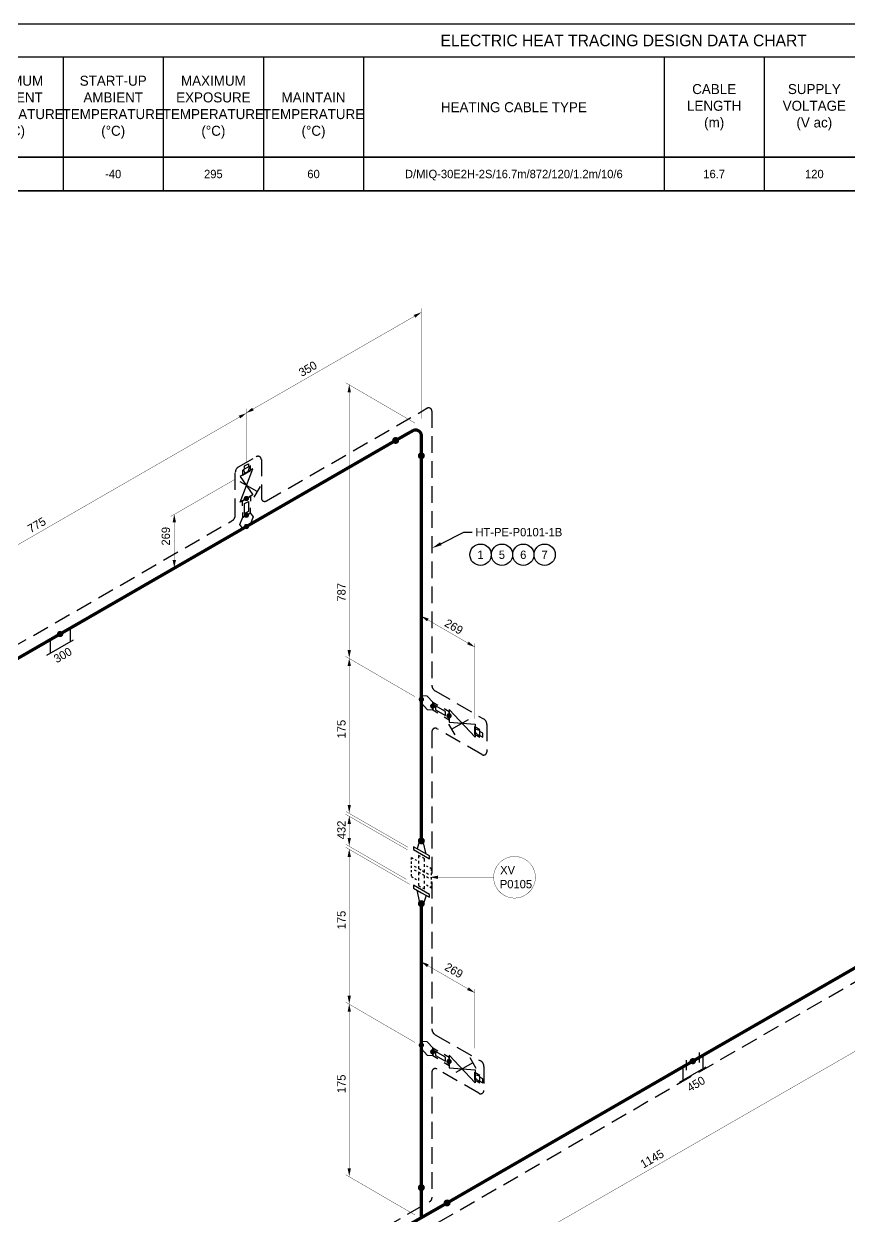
# Model space of a CAD drawing. Extents: x 0 to 847, y -42 to 494.
# Drawn here: x 243.2 to 490.4, y 137.1 to 494.3 of the extents above; entities that cross this region are included whole.
import ezdxf
from ezdxf import colors
from ezdxf.entities.mleader import LeaderData, LeaderLine
from ezdxf.enums import TextEntityAlignment as Align
from ezdxf.math import Vec2, Vec3

# ---------------------------------------------------------------- set-up
doc = ezdxf.new("R2010")
doc.units = 0
doc.header["$LTSCALE"] = 10
doc.header["$MEASUREMENT"] = 0
doc.linetypes.add('DASHED', pattern=[0.75, 0.5, -0.25])
for name, color, linetype in [('DIMENSION', 2, 'Continuous'), ('HEAT_TRACE', 3, 'DASHED'), ('PIPE', 7, 'Continuous'), ('TABLE-1', 1, 'Continuous'), ('TABLE-7', 7, 'Continuous'), ('TEXT-2', 2, 'Continuous'), ('TEXT2', 40, 'Continuous'), ('TITLE', 7, 'Continuous'), ('WELDS', 7, 'Continuous'), ('Wipeout', 7, 'Continuous')]:
    doc.layers.add(name, color=color, linetype=linetype)
doc.styles.add('framdcn', font='', dxfattribs={"height": 2.4})
doc.styles.add('Scovan Elec', font='')
doc.styles.get("Standard").update_dxf_attribs({"font": ''})
doc.styles.get('framdcn').set_extended_font_data('Franklin Gothic Medium Cond')
doc.styles.get('Scovan Elec').set_extended_font_data('Franklin Gothic Medium Cond')
doc.styles.get('Standard').set_extended_font_data('Franklin Gothic Medium Cond')

# ---------------------------------------------------------------- blocks, each defined once
blk = doc.blocks.new('*T18')
at = {"layer": 'TABLE-7', "color": 0, "linetype": 'ByBlock', "lineweight": -2, "transparency": 16777216}
for p, q in [((0, 0), (843.77, 0)), ((0, 0), (0, -10)), ((65, 0), (65, -10)), ((135, 0), (135, -10)), ((160, 0), (160, -10)), ((200, 0), (200, -10)), ((225, 0), (225, -10)), ((255, 0), (255, -10)), ((285, 0), (285, -10)), ((315, 0), (315, -10)), ((345, 0), (345, -10)), ((435, 0), (435, -10)), ((465, 0), (465, -10)), ((495, 0), (495, -10)), ((515, 0), (515, -10)), ((545, 0), (545, -10)), ((575, 0), (575, -10)), ((605, 0), (605, -10)), ((635, 0), (635, -10)), ((665, 0), (665, -10)), ((700, 0), (700, -10)), ((730, 0), (730, -10)), ((770, 0), (770, -10)), ((808, 0), (808, -10)), ((843.77, 0), (843.77, -10)), ((0, -10), (843.77, -10))]:
    blk.add_line(p, q, dxfattribs=at)
blk = doc.blocks.new('block22')
at = {"layer": 'PIPE', "linetype": 'ByBlock', "const_width": 0.95, "flags": 128}
for points in [[(-49, -28.2), (0, 0)], [(-122.6, -70.7), (-49, -28.2)]]:
    blk.add_lwpolyline(points, dxfattribs=at)
at = {"flags": 1}
for tag in ['Tag', 'UCI', 'Pipe Ref', 'Description', 'Key']:
    blk.add_attdef(tag, (0, 0), '', height=1, dxfattribs=at)
blk = doc.blocks.new('block23')
at = {"layer": 'PIPE', "linetype": 'ByBlock', "flags": 128}
for points in [[(0, -3), (0, 0)], [(-4, -2.3), (-4, -5.3)]]:
    blk.add_lwpolyline(points, dxfattribs=at)
at = {"flags": 1}
for tag in ['Tag', 'UCI', 'Pipe Ref', 'Description', 'Key']:
    blk.add_attdef(tag, (0, 0), '', height=1, dxfattribs=at)
blk = doc.blocks.new('block24')
at = {"layer": 'PIPE', "linetype": 'ByBlock', "flags": 128}
for points in [[(-8, -4.6), (0, 0)], [(-7, 0), (-7, -4)], [(-1, 3.5), (-1, -0.5)]]:
    blk.add_lwpolyline(points, dxfattribs=at)
at = {"flags": 1}
for tag in ['Tag', 'UCI', 'Pipe Ref', 'Description', 'Key']:
    blk.add_attdef(tag, (0, 0), '', height=1, dxfattribs=at)
blk = doc.blocks.new('block25')
at = {"layer": 'PIPE', "linetype": 'ByBlock', "const_width": 0.95, "flags": 128}
for points in [[(-7.7, 4.6), (-7.7, -4.4)], [(-7.7, -4.4), (0, 0)], [(-15.4, -8.8), (-7.7, -4.4)]]:
    blk.add_lwpolyline(points, dxfattribs=at)
at = {"flags": 1}
for tag in ['Tag', 'UCI', 'Pipe Ref', 'Description', 'Key']:
    blk.add_attdef(tag, (0, 0), '', height=1, dxfattribs=at)
blk = doc.blocks.new('block26')
at = {"layer": 'PIPE', "linetype": 'ByBlock', "const_width": 0.95, "flags": 128}
blk.add_lwpolyline([(0, 42.7), (0, 0)], dxfattribs=at)
at = {"flags": 1}
for tag in ['Tag', 'UCI', 'Pipe Ref', 'Description', 'Key']:
    blk.add_attdef(tag, (0, 0), '', height=1, dxfattribs=at)
blk = doc.blocks.new('block27')
at = {"layer": 'PIPE', "linetype": 'ByBlock', "flags": 128}
for points in [[(0, 1.1), (0, 0)], [(1.7, 1), (0, 1.1)], [(0, 0), (0, -1.1)], [(3.5, -0.9), (1.7, 1)], [(0, -1.1), (1.7, -3)], [(1.7, -3), (3.5, -3.1)], [(3.4, -0.8), (4.9, -1.7)], [(3.4, -3.2), (3.4, -0.8)], [(4.9, -4.1), (3.4, -3.2)], [(3.5, -3.1), (3.5, -0.9)]]:
    blk.add_lwpolyline(points, dxfattribs=at)
at = {"flags": 1}
for tag in ['Tag', 'UCI', 'Pipe Ref', 'Description', 'Key']:
    blk.add_attdef(tag, (0, 0), '', height=1, dxfattribs=at)
blk = doc.blocks.new('block28')
at = {"layer": 'PIPE', "linetype": 'ByBlock', "flags": 128}
for points in [[(0, 0.6), (0, 0)], [(3, -1.1), (0, 0.6)], [(0, 0), (0, -0.6)], [(0, -0.6), (3, -2.3)], [(3, -2.3), (3, -1.1)]]:
    blk.add_lwpolyline(points, dxfattribs=at)
at = {"flags": 1}
for tag in ['Tag', 'UCI', 'Pipe Ref', 'Description', 'Key']:
    blk.add_attdef(tag, (0, 0), '', height=1, dxfattribs=at)
blk = doc.blocks.new('block29')
at = {"layer": 'PIPE', "linetype": 'ByBlock', "flags": 128}
for points in [[(1.5, -0.9), (0, 0)], [(0, -2.4), (1.5, -3.3)], [(1.5, -0.2), (1.5, -2.1)], [(9.3, -8.5), (1.5, -0.2)], [(1.5, -3.3), (1.5, -0.9)], [(1.5, -2.1), (1.5, -4)], [(8.6, -2.5), (3.5, -5.4)], [(7.7, -0.9), (9.5, -4.1)], [(1.5, -4), (9.3, -4.6)], [(9.2, -5.3), (10.7, -6.2)], [(9.2, -7.7), (9.2, -5.3)], [(9.3, -4.6), (9.3, -8.5)], [(10.7, -8.6), (9.2, -7.7)]]:
    blk.add_lwpolyline(points, dxfattribs=at)
at = {"flags": 1}
for tag in ['Tag', 'UCI', 'Pipe Ref', 'Description', 'Key']:
    blk.add_attdef(tag, (0, 0), '', height=1, dxfattribs=at)
blk = doc.blocks.new('block30')
at = {"layer": 'PIPE', "linetype": 'ByBlock', "flags": 128}
for points in [[(0, 0.4), (0, 0)], [(1.5, 0), (0, 0.4)], [(0, 0), (0, -0.4)], [(1.5, -1.8), (1.5, 0)], [(0, -0.4), (1.5, -1.8)], [(2.4, -0.8), (1.5, -0.3)], [(1.5, -1.5), (2.4, -2)], [(2.4, -2), (2.4, -0.8)]]:
    blk.add_lwpolyline(points, dxfattribs=at)
at = {"flags": 1}
for tag in ['Tag', 'UCI', 'Pipe Ref', 'Description', 'Key']:
    blk.add_attdef(tag, (0, 0), '', height=1, dxfattribs=at)
blk = doc.blocks.new('block31')
at = {"layer": 'PIPE', "linetype": 'ByBlock', "const_width": 0.95, "flags": 128}
blk.add_lwpolyline([(0, 42.4), (0, 0)], dxfattribs=at)
at = {"flags": 1}
for tag in ['Tag', 'UCI', 'Pipe Ref', 'Description', 'Key']:
    blk.add_attdef(tag, (0, 0), '', height=1, dxfattribs=at)
blk = doc.blocks.new('block32')
at = {"layer": 'PIPE', "linetype": 'ByBlock', "flags": 128}
for points in [[(-2.4, 2.3), (-2.4, 1.4)], [(2.4, -0.5), (-2.4, 2.3)], [(-2.4, 1.4), (0, 0)], [(-0.5, -2.9), (-1.3, 0.8)], [(0, 0), (2.4, -1.3)], [(0.5, -3.5), (-0.5, -2.9)], [(1.4, -0.8), (0.5, -3.5)], [(2.4, -1.3), (2.4, -0.5)]]:
    blk.add_lwpolyline(points, dxfattribs=at)
at = {"flags": 1}
for tag in ['Tag', 'UCI', 'Pipe Ref', 'Description', 'Key']:
    blk.add_attdef(tag, (0, 0), '', height=1, dxfattribs=at)
blk = doc.blocks.new('block33')
at = {"layer": 'PIPE', "flags": 128}
for points in [[(-3.9, 9.4), (-3.4, 9.1)], [(-3.9, 8.8), (-3.9, 9.4)], [(-3.9, 7.5), (-3.9, 8.2)], [(-2.9, 8.8), (-2.4, 8.6)], [(-1.8, 10), (-1.8, 9.2)], [(-1.2, 9.7), (-1.8, 10)], [(-1.8, 8.4), (-1.8, 7.6)], [(0, 9), (-0.6, 9.4)], [(0, 8.2), (0, 9)], [(0, 6.6), (0, 7.4)], [(-3.9, 6.3), (-3.9, 6.9)], [(-3.9, 5), (-3.9, 5.6)], [(-3.9, 3.8), (-3.9, 4.4)], [(-3.9, 3.7), (-3.4, 3.4)], [(-2.4, 6.4), (-3, 6.7)], [(-2.4, 5.3), (-3, 5.6)], [(-1.8, 6.8), (-1.8, 6.1)], [(-1.2, 5.7), (-1.8, 6.1)], [(-1.8, 6.1), (-1.1, 5.7)], [(-1.2, 4.6), (-1.8, 5)], [(-1.8, 4.9), (-1.8, 4.1)], [(-1.2, 4.6), (-1.8, 4.9)], [(0, 5), (-0.6, 5.4)], [(0, 3.9), (-0.6, 4.3)], [(0, 3.9), (-0.6, 4.3)], [(-0.5, 5.3), (0, 5)], [(0, 5), (0, 5.8)], [(0, 3.2), (0, 3.9)], [(1.1, 6.6), (0.6, 6.8)], [(1.2, 4.3), (0.6, 4.7)], [(1.2, 3.2), (0.6, 3.6)], [(2.1, 6), (1.6, 6.3)], [(2.1, 5.4), (2.1, 6)], [(2.1, 4.1), (2.1, 4.8)], [(-2.9, 3.1), (-2.4, 2.8)], [(-1.8, 3.3), (-1.8, 2.5)], [(-1.8, 1.7), (-1.8, 1)], [(-1.8, 1), (-1.2, 0.6)], [(-0.6, 0.3), (0, 0)], [(0, 1.6), (0, 2.4)], [(0, 0), (0, 0.8)], [(1.1, 0.8), (0.6, 1.1)], [(2.1, 0.2), (1.6, 0.5)], [(2.1, 2.8), (2.1, 3.5)], [(2.1, 1.5), (2.1, 2.2)], [(2.1, 0.3), (2.1, 0.9)]]:
    blk.add_lwpolyline(points, dxfattribs=at)
at = {"flags": 1}
for tag in ['Tag', 'UCI', 'Pipe Ref', 'Description', 'Key']:
    blk.add_attdef(tag, (0, 0), '', height=1, dxfattribs=at)
blk = doc.blocks.new('block34')
at = {"layer": 'PIPE', "linetype": 'ByBlock', "flags": 128}
for points in [[(-0.5, 4.4), (-1.3, 1.6)], [(0.5, 3.8), (-0.5, 4.4)], [(1.4, 0), (0.5, 3.8)], [(-2.4, 2.2), (-2.4, 1.4)], [(2.4, -0.5), (-2.4, 2.2)], [(-2.4, 1.4), (0, 0)], [(0, 0), (2.4, -1.4)], [(2.4, -1.4), (2.4, -0.5)]]:
    blk.add_lwpolyline(points, dxfattribs=at)
at = {"flags": 1}
for tag in ['Tag', 'UCI', 'Pipe Ref', 'Description', 'Key']:
    blk.add_attdef(tag, (0, 0), '', height=1, dxfattribs=at)
blk = doc.blocks.new('block35')
at = {"layer": 'PIPE', "linetype": 'ByBlock', "const_width": 0.95, "flags": 128}
blk.add_lwpolyline([(0, 42.4), (0, 0)], dxfattribs=at)
at = {"flags": 1}
for tag in ['Tag', 'UCI', 'Pipe Ref', 'Description', 'Key']:
    blk.add_attdef(tag, (0, 0), '', height=1, dxfattribs=at)
blk = doc.blocks.new('block36')
at = {"layer": 'PIPE', "linetype": 'ByBlock', "flags": 128}
for points in [[(0, 1.1), (0, 0)], [(1.7, 1), (0, 1.1)], [(0, 0), (0, -1.1)], [(3.5, -0.9), (1.7, 1)], [(0, -1.1), (1.7, -3)], [(1.7, -3), (3.5, -3.1)], [(3.4, -0.8), (4.9, -1.7)], [(3.4, -3.2), (3.4, -0.8)], [(4.9, -4.1), (3.4, -3.2)], [(3.5, -3.1), (3.5, -0.9)]]:
    blk.add_lwpolyline(points, dxfattribs=at)
at = {"flags": 1}
for tag in ['Tag', 'UCI', 'Pipe Ref', 'Description', 'Key']:
    blk.add_attdef(tag, (0, 0), '', height=1, dxfattribs=at)
blk = doc.blocks.new('block37')
at = {"layer": 'PIPE', "linetype": 'ByBlock', "flags": 128}
for points in [[(0, 0.6), (0, 0)], [(3, -1.1), (0, 0.6)], [(0, 0), (0, -0.6)], [(0, -0.6), (3, -2.3)], [(3, -2.3), (3, -1.1)]]:
    blk.add_lwpolyline(points, dxfattribs=at)
at = {"flags": 1}
for tag in ['Tag', 'UCI', 'Pipe Ref', 'Description', 'Key']:
    blk.add_attdef(tag, (0, 0), '', height=1, dxfattribs=at)
blk = doc.blocks.new('block38')
at = {"layer": 'PIPE', "linetype": 'ByBlock', "flags": 128}
for points in [[(1.5, -0.9), (0, 0)], [(0, -2.4), (1.5, -3.3)], [(1.5, -0.2), (1.5, -2.1)], [(9.3, -8.5), (1.5, -0.2)], [(1.5, -3.3), (1.5, -0.9)], [(1.5, -2.1), (1.5, -4)], [(2.2, -6.1), (7.3, -3.2)], [(1.3, -4.6), (3.2, -7.8)], [(1.5, -4), (9.3, -4.6)], [(9.2, -5.3), (10.7, -6.2)], [(9.2, -7.7), (9.2, -5.3)], [(9.3, -4.6), (9.3, -8.5)], [(10.7, -8.6), (9.2, -7.7)]]:
    blk.add_lwpolyline(points, dxfattribs=at)
at = {"flags": 1}
for tag in ['Tag', 'UCI', 'Pipe Ref', 'Description', 'Key']:
    blk.add_attdef(tag, (0, 0), '', height=1, dxfattribs=at)
blk = doc.blocks.new('block39')
at = {"layer": 'PIPE', "linetype": 'ByBlock', "flags": 128}
for points in [[(0, 0.4), (0, 0)], [(1.5, 0), (0, 0.4)], [(0, 0), (0, -0.4)], [(1.5, -1.8), (1.5, 0)], [(0, -0.4), (1.5, -1.8)], [(2.4, -0.8), (1.5, -0.3)], [(1.5, -1.5), (2.4, -2)], [(2.4, -2), (2.4, -0.8)]]:
    blk.add_lwpolyline(points, dxfattribs=at)
at = {"flags": 1}
for tag in ['Tag', 'UCI', 'Pipe Ref', 'Description', 'Key']:
    blk.add_attdef(tag, (0, 0), '', height=1, dxfattribs=at)
blk = doc.blocks.new('block40')
at = {"layer": 'PIPE', "linetype": 'ByBlock', "const_width": 0.95, "flags": 128}
blk.add_lwpolyline([(0, 73), (0, 0)], dxfattribs=at)
at = {"flags": 1}
for tag in ['Tag', 'UCI', 'Pipe Ref', 'Description', 'Key']:
    blk.add_attdef(tag, (0, 0), '', height=1, dxfattribs=at)
blk = doc.blocks.new('block41')
at = {"layer": 'PIPE', "linetype": 'ByBlock', "const_width": 0.95, "flags": 128}
for points in [[(-5.97, -1.4), (-0.87, 1.5)], [(-0.87, 1.5), (-0.59, 1.63), (-0.3, 1.71), (0, 1.73), (0.3, 1.71), (0.59, 1.63), (0.87, 1.5), (1.11, 1.33), (1.33, 1.11), (1.5, 0.87), (1.63, 0.59), (1.71, 0.3), (1.73, 0)], [(1.73, 0), (1.73, -6)]]:
    blk.add_lwpolyline(points, dxfattribs=at)
at = {"flags": 1}
for tag in ['Tag', 'UCI', 'Pipe Ref', 'Description', 'Key']:
    blk.add_attdef(tag, (0, 0), '', height=1, dxfattribs=at)
blk = doc.blocks.new('block42')
at = {"layer": 'PIPE', "linetype": 'ByBlock', "const_width": 0.95, "flags": 128}
blk.add_lwpolyline([(-44.7, -25.8), (0, 0)], dxfattribs=at)
at = {"flags": 1}
for tag in ['Tag', 'UCI', 'Pipe Ref', 'Description', 'Key']:
    blk.add_attdef(tag, (0, 0), '', height=1, dxfattribs=at)
blk = doc.blocks.new('block43')
at = {"layer": 'PIPE', "linetype": 'ByBlock', "flags": 128}
for points in [[(-1.2, 4.2), (-1.2, 2.7)], [(-1.2, 2.7), (1.2, 4.1)], [(-1.1, 2.8), (1.1, 4.1)], [(1.1, 4.1), (2, 2.9)], [(1.2, 4.1), (1.2, 5.6)], [(-2, 0.6), (-1.1, 2.8)], [(-1.1, -0.6), (-2, 0.6)], [(0, 0), (-1.1, -0.6)], [(1.1, 0.6), (0, 0)], [(2, 2.9), (1.1, 0.6)]]:
    blk.add_lwpolyline(points, dxfattribs=at)
at = {"flags": 1}
for tag in ['Tag', 'UCI', 'Pipe Ref', 'Description', 'Key']:
    blk.add_attdef(tag, (0, 0), '', height=1, dxfattribs=at)
blk = doc.blocks.new('block44')
at = {"layer": 'PIPE', "linetype": 'ByBlock', "flags": 128}
for points in [[(-0.6, 2.7), (0.6, 3.3)], [(-0.6, -0.3), (-0.6, 2.7)], [(0, 0), (-0.6, -0.3)], [(0.6, 0.3), (0, 0)], [(0.6, 3.3), (0.6, 0.3)]]:
    blk.add_lwpolyline(points, dxfattribs=at)
at = {"flags": 1}
for tag in ['Tag', 'UCI', 'Pipe Ref', 'Description', 'Key']:
    blk.add_attdef(tag, (0, 0), '', height=1, dxfattribs=at)
blk = doc.blocks.new('block45')
at = {"layer": 'PIPE', "linetype": 'ByBlock', "flags": 128}
for points in [[(0.7, 9.7), (-3.1, 7.4)], [(-3.1, -0.3), (0.7, 9.7)], [(-3.1, 7.4), (0.7, 1.9)], [(-2.4, 9.3), (-2.4, 7.8)], [(-2.4, 7.8), (0, 9.2)], [(0, 9.2), (0, 10.7)], [(2, 2.9), (-3.1, 5.8)], [(2.9, 4.4), (1, 1.2)], [(-1.2, 0.8), (-3.1, -0.3)], [(-2.4, 0.1), (0, 1.5)], [(-2.4, -1.4), (-2.4, 0.1)], [(0.7, 1.9), (-1.2, 0.8)], [(0, 1.5), (0, 0)]]:
    blk.add_lwpolyline(points, dxfattribs=at)
at = {"flags": 1}
for tag in ['Tag', 'UCI', 'Pipe Ref', 'Description', 'Key']:
    blk.add_attdef(tag, (0, 0), '', height=1, dxfattribs=at)
blk = doc.blocks.new('block46')
at = {"layer": 'PIPE', "linetype": 'ByBlock', "flags": 128}
for points in [[(-0.9, 1), (0.9, 2)], [(-0.4, -0.2), (-0.9, 1)], [(-0.6, 2.1), (0.6, 2.7)], [(-0.6, 1.2), (-0.6, 2.1)], [(0, 0), (-0.4, -0.2)], [(0.4, 0.2), (0, 0)], [(0.9, 2), (0.4, 0.2)], [(0.6, 2.7), (0.6, 1.8)]]:
    blk.add_lwpolyline(points, dxfattribs=at)
at = {"flags": 1}
for tag in ['Tag', 'UCI', 'Pipe Ref', 'Description', 'Key']:
    blk.add_attdef(tag, (0, 0), '', height=1, dxfattribs=at)
blk = doc.blocks.new('block47')
at = {"layer": 'PIPE', "linetype": 'ByBlock', "const_width": 0.95, "flags": 128}
for points in [[(-55.8, -32.2), (0, 0)], [(-118.5, -68.4), (-55.8, -32.2)]]:
    blk.add_lwpolyline(points, dxfattribs=at)
at = {"flags": 1}
for tag in ['Tag', 'UCI', 'Pipe Ref', 'Description', 'Key']:
    blk.add_attdef(tag, (0, 0), '', height=1, dxfattribs=at)
blk = doc.blocks.new('block48')
at = {"layer": 'PIPE', "linetype": 'ByBlock', "flags": 128}
for points in [[(-8, -4.6), (0, 0)], [(-7, 0), (-7, -4)], [(-1, 3.5), (-1, -0.5)]]:
    blk.add_lwpolyline(points, dxfattribs=at)
at = {"flags": 1}
for tag in ['Tag', 'UCI', 'Pipe Ref', 'Description', 'Key']:
    blk.add_attdef(tag, (0, 0), '', height=1, dxfattribs=at)
blk = doc.blocks.new('block57')
at = {"layer": 'WELDS'}
h = blk.add_hatch(color=256, dxfattribs=at)
edge = h.paths.add_edge_path(flags=0)
edge.add_arc((0, 0), 0.95, 0, 360)
at = {"flags": 1}
for tag in ['Tag', 'UCI', 'Pipe Ref', 'Description', 'Key']:
    blk.add_attdef(tag, (0, 0), '', height=1, dxfattribs=at)
blk = doc.blocks.new('block58')
at = {"layer": 'WELDS'}
h = blk.add_hatch(color=256, dxfattribs=at)
edge = h.paths.add_edge_path(flags=0)
edge.add_arc((0, 0), 1.05, 0, 360)
at = {"flags": 1}
for tag in ['Tag', 'UCI', 'Pipe Ref', 'Description', 'Key']:
    blk.add_attdef(tag, (0, 0), '', height=1, dxfattribs=at)
blk = doc.blocks.new('block59')
at = {"layer": 'WELDS'}
h = blk.add_hatch(color=256, dxfattribs=at)
edge = h.paths.add_edge_path(flags=0)
edge.add_arc((0, 0), 1.05, 0, 360)
at = {"flags": 1}
for tag in ['Tag', 'UCI', 'Pipe Ref', 'Description', 'Key']:
    blk.add_attdef(tag, (0, 0), '', height=1, dxfattribs=at)
blk = doc.blocks.new('block60')
at = {"layer": 'WELDS'}
h = blk.add_hatch(color=256, dxfattribs=at)
edge = h.paths.add_edge_path(flags=0)
edge.add_arc((0, 0), 0.8, 0, 360)
at = {"flags": 1}
for tag in ['Tag', 'UCI', 'Pipe Ref', 'Description', 'Key']:
    blk.add_attdef(tag, (0, 0), '', height=1, dxfattribs=at)
blk = doc.blocks.new('block61')
at = {"layer": 'WELDS'}
h = blk.add_hatch(color=256, dxfattribs=at)
edge = h.paths.add_edge_path(flags=0)
edge.add_arc((0, 0), 0.8, 0, 360)
at = {"flags": 1}
for tag in ['Tag', 'UCI', 'Pipe Ref', 'Description', 'Key']:
    blk.add_attdef(tag, (0, 0), '', height=1, dxfattribs=at)
blk = doc.blocks.new('block62')
at = {"layer": 'WELDS'}
h = blk.add_hatch(color=256, dxfattribs=at)
edge = h.paths.add_edge_path(flags=0)
edge.add_arc((0, 0), 0.8, 0, 360)
at = {"flags": 1}
for tag in ['Tag', 'UCI', 'Pipe Ref', 'Description', 'Key']:
    blk.add_attdef(tag, (0, 0), '', height=1, dxfattribs=at)
blk = doc.blocks.new('block63')
at = {"layer": 'WELDS'}
h = blk.add_hatch(color=256, dxfattribs=at)
edge = h.paths.add_edge_path(flags=0)
edge.add_arc((0, 0), 1.05, 0, 360)
at = {"flags": 1}
for tag in ['Tag', 'UCI', 'Pipe Ref', 'Description', 'Key']:
    blk.add_attdef(tag, (0, 0), '', height=1, dxfattribs=at)
blk = doc.blocks.new('block64')
at = {"layer": 'WELDS'}
h = blk.add_hatch(color=256, dxfattribs=at)
edge = h.paths.add_edge_path(flags=0)
edge.add_arc((0, 0), 1.05, 0, 360)
at = {"flags": 1}
for tag in ['Tag', 'UCI', 'Pipe Ref', 'Description', 'Key']:
    blk.add_attdef(tag, (0, 0), '', height=1, dxfattribs=at)
blk = doc.blocks.new('block66')
at = {"layer": 'WELDS'}
h = blk.add_hatch(color=256, dxfattribs=at)
edge = h.paths.add_edge_path(flags=0)
edge.add_arc((0, 0), 0.8, 0, 360)
at = {"flags": 1}
for tag in ['Tag', 'UCI', 'Pipe Ref', 'Description', 'Key']:
    blk.add_attdef(tag, (0, 0), '', height=1, dxfattribs=at)
blk = doc.blocks.new('block67')
at = {"layer": 'WELDS'}
h = blk.add_hatch(color=256, dxfattribs=at)
edge = h.paths.add_edge_path(flags=0)
edge.add_arc((0, 0), 0.8, 0, 360)
at = {"flags": 1}
for tag in ['Tag', 'UCI', 'Pipe Ref', 'Description', 'Key']:
    blk.add_attdef(tag, (0, 0), '', height=1, dxfattribs=at)
blk = doc.blocks.new('block68')
at = {"layer": 'WELDS'}
h = blk.add_hatch(color=256, dxfattribs=at)
edge = h.paths.add_edge_path(flags=0)
edge.add_arc((0, 0), 0.8, 0, 360)
at = {"flags": 1}
for tag in ['Tag', 'UCI', 'Pipe Ref', 'Description', 'Key']:
    blk.add_attdef(tag, (0, 0), '', height=1, dxfattribs=at)
blk = doc.blocks.new('block69')
at = {"layer": 'WELDS'}
h = blk.add_hatch(color=256, dxfattribs=at)
edge = h.paths.add_edge_path(flags=0)
edge.add_arc((0, 0), 1.05, 0, 360)
at = {"flags": 1}
for tag in ['Tag', 'UCI', 'Pipe Ref', 'Description', 'Key']:
    blk.add_attdef(tag, (0, 0), '', height=1, dxfattribs=at)
blk = doc.blocks.new('block70')
at = {"layer": 'WELDS'}
h = blk.add_hatch(color=256, dxfattribs=at)
edge = h.paths.add_edge_path(flags=0)
edge.add_arc((0, 0), 1.05, 0, 360)
at = {"flags": 1}
for tag in ['Tag', 'UCI', 'Pipe Ref', 'Description', 'Key']:
    blk.add_attdef(tag, (0, 0), '', height=1, dxfattribs=at)
blk = doc.blocks.new('block71')
at = {"layer": 'WELDS'}
h = blk.add_hatch(color=256, dxfattribs=at)
edge = h.paths.add_edge_path(flags=0)
edge.add_arc((0, 0), 0.8, 0, 360)
at = {"flags": 1}
for tag in ['Tag', 'UCI', 'Pipe Ref', 'Description', 'Key']:
    blk.add_attdef(tag, (0, 0), '', height=1, dxfattribs=at)
blk = doc.blocks.new('block72')
at = {"layer": 'WELDS'}
h = blk.add_hatch(color=256, dxfattribs=at)
edge = h.paths.add_edge_path(flags=0)
edge.add_arc((0, 0), 0.8, 0, 360)
at = {"flags": 1}
for tag in ['Tag', 'UCI', 'Pipe Ref', 'Description', 'Key']:
    blk.add_attdef(tag, (0, 0), '', height=1, dxfattribs=at)
blk = doc.blocks.new('block73')
at = {"layer": 'WELDS'}
h = blk.add_hatch(color=256, dxfattribs=at)
edge = h.paths.add_edge_path(flags=0)
edge.add_arc((0, 0), 0.8, 0, 360)
at = {"flags": 1}
for tag in ['Tag', 'UCI', 'Pipe Ref', 'Description', 'Key']:
    blk.add_attdef(tag, (0, 0), '', height=1, dxfattribs=at)
blk = doc.blocks.new('block74')
at = {"layer": 'WELDS'}
h = blk.add_hatch(color=256, dxfattribs=at)
edge = h.paths.add_edge_path(flags=0)
edge.add_arc((0, 0), 0.95, 0, 360)
at = {"flags": 1}
for tag in ['Tag', 'UCI', 'Pipe Ref', 'Description', 'Key']:
    blk.add_attdef(tag, (0, 0), '', height=1, dxfattribs=at)
blk = doc.blocks.new('block81')
at = {"layer": 'TEXT2'}
blk.add_hatch(color=256, dxfattribs=at).paths.add_polyline_path([(-25.3, 0), (-22.9, 0.5), (-22.9, -0.5)])
at = {"layer": 'TEXT2', "linetype": 'ByBlock', "const_width": 0.1, "flags": 128}
blk.add_lwpolyline([(6.16, -1.09), (5.87, -2.14), (5.41, -3.12), (4.79, -4.02), (4.02, -4.79), (3.12, -5.41), (2.14, -5.87), (1.09, -6.16), (0, -6.25), (-1.09, -6.16), (-2.14, -5.87), (-3.12, -5.41), (-4.02, -4.79), (-4.79, -4.02), (-5.41, -3.12), (-5.87, -2.14), (-6.16, -1.09), (-6.25, 0), (-6.16, 1.09), (-5.87, 2.14), (-5.41, 3.12), (-4.79, 4.02), (-4.02, 4.79), (-3.12, 5.41), (-2.14, 5.87), (-1.09, 6.16), (0, 6.25), (1.09, 6.16), (2.14, 5.87), (3.12, 5.41), (4.02, 4.79), (4.79, 4.02), (5.41, 3.12), (5.87, 2.14), (6.16, 1.09), (6.25, 0)], close=True, dxfattribs=at)
blk.add_lwpolyline([(-6.1, 0), (-25.3, 0)], dxfattribs=at)
at = {"flags": 1}
for tag in ['Pipe Ref', 'Description']:
    blk.add_attdef(tag, (0, 0), '', height=1, dxfattribs=at)
at = {"layer": 'TEXT2', "style": 'framdcn'}
for s, p in [('XV', (-4.3, 0.9)), ('P0105', (-4.4, -3.3))]:
    blk.add_text(s, height=2.5, dxfattribs=at).set_placement(p)
blk = doc.blocks.new('*U116')
blk.add_wipeout([(0, 3.2), (-0.4, 3.17), (-0.8, 3.1), (-1.18, 2.98), (-1.54, 2.8), (-1.88, 2.59), (-2.19, 2.33), (-2.47, 2.04), (-2.7, 1.71), (-2.9, 1.36), (-3.04, 0.99), (-3.14, 0.6), (-3.19, 0.2), (-3.19, -0.2), (-3.14, -0.6), (-3.04, -0.99), (-2.9, -1.36), (-2.7, -1.71), (-2.47, -2.04), (-2.19, -2.33), (-1.88, -2.59), (-1.54, -2.8), (-1.18, -2.98), (-0.8, -3.1), (-0.4, -3.17), (0, -3.2), (0.4, -3.17), (0.8, -3.1), (1.18, -2.98), (1.54, -2.8), (1.88, -2.59), (2.19, -2.33), (2.47, -2.04), (2.7, -1.71), (2.9, -1.36), (3.04, -0.99), (3.14, -0.6), (3.19, -0.2), (3.19, 0.2), (3.14, 0.6), (3.04, 0.99), (2.9, 1.36), (2.7, 1.71), (2.47, 2.04), (2.19, 2.33), (1.88, 2.59), (1.54, 2.8), (1.18, 2.98), (0.8, 3.1), (0.4, 3.17)]).dxf.layer = 'Wipeout'
blk.add_circle((0, 0), 3.2)
at = {"color": 2}
blk.add_attdef('TAG1', text='', height=2.5, dxfattribs=at).set_placement((0, 0), align=Align.MIDDLE)
blk.add_attdef('TAG2', text='', height=2.5, dxfattribs=at).set_placement((3, -3), align=Align.MIDDLE_LEFT)
blk = doc.blocks.new('*U117')
blk.add_wipeout([(0, 3.2), (-0.4, 3.17), (-0.8, 3.1), (-1.18, 2.98), (-1.54, 2.8), (-1.88, 2.59), (-2.19, 2.33), (-2.47, 2.04), (-2.7, 1.71), (-2.9, 1.36), (-3.04, 0.99), (-3.14, 0.6), (-3.19, 0.2), (-3.19, -0.2), (-3.14, -0.6), (-3.04, -0.99), (-2.9, -1.36), (-2.7, -1.71), (-2.47, -2.04), (-2.19, -2.33), (-1.88, -2.59), (-1.54, -2.8), (-1.18, -2.98), (-0.8, -3.1), (-0.4, -3.17), (0, -3.2), (0.4, -3.17), (0.8, -3.1), (1.18, -2.98), (1.54, -2.8), (1.88, -2.59), (2.19, -2.33), (2.47, -2.04), (2.7, -1.71), (2.9, -1.36), (3.04, -0.99), (3.14, -0.6), (3.19, -0.2), (3.19, 0.2), (3.14, 0.6), (3.04, 0.99), (2.9, 1.36), (2.7, 1.71), (2.47, 2.04), (2.19, 2.33), (1.88, 2.59), (1.54, 2.8), (1.18, 2.98), (0.8, 3.1), (0.4, 3.17)]).dxf.layer = 'Wipeout'
blk.add_circle((0, 0), 3.2)
at = {"color": 2}
blk.add_attdef('TAG1', text='', height=2.5, dxfattribs=at).set_placement((0, 0), align=Align.MIDDLE)
blk.add_attdef('TAG2', text='', height=2.5, dxfattribs=at).set_placement((3, -3), align=Align.MIDDLE_LEFT)
blk = doc.blocks.new('*U118')
blk.add_wipeout([(0, 3.2), (-0.4, 3.17), (-0.8, 3.1), (-1.18, 2.98), (-1.54, 2.8), (-1.88, 2.59), (-2.19, 2.33), (-2.47, 2.04), (-2.7, 1.71), (-2.9, 1.36), (-3.04, 0.99), (-3.14, 0.6), (-3.19, 0.2), (-3.19, -0.2), (-3.14, -0.6), (-3.04, -0.99), (-2.9, -1.36), (-2.7, -1.71), (-2.47, -2.04), (-2.19, -2.33), (-1.88, -2.59), (-1.54, -2.8), (-1.18, -2.98), (-0.8, -3.1), (-0.4, -3.17), (0, -3.2), (0.4, -3.17), (0.8, -3.1), (1.18, -2.98), (1.54, -2.8), (1.88, -2.59), (2.19, -2.33), (2.47, -2.04), (2.7, -1.71), (2.9, -1.36), (3.04, -0.99), (3.14, -0.6), (3.19, -0.2), (3.19, 0.2), (3.14, 0.6), (3.04, 0.99), (2.9, 1.36), (2.7, 1.71), (2.47, 2.04), (2.19, 2.33), (1.88, 2.59), (1.54, 2.8), (1.18, 2.98), (0.8, 3.1), (0.4, 3.17)]).dxf.layer = 'Wipeout'
blk.add_circle((0, 0), 3.2)
at = {"color": 2}
blk.add_attdef('TAG1', text='', height=2.5, dxfattribs=at).set_placement((0, 0), align=Align.MIDDLE)
blk.add_attdef('TAG2', text='', height=2.5, dxfattribs=at).set_placement((3, -3), align=Align.MIDDLE_LEFT)
blk = doc.blocks.new('*U119')
blk.add_wipeout([(0, 3.2), (-0.4, 3.17), (-0.8, 3.1), (-1.18, 2.98), (-1.54, 2.8), (-1.88, 2.59), (-2.19, 2.33), (-2.47, 2.04), (-2.7, 1.71), (-2.9, 1.36), (-3.04, 0.99), (-3.14, 0.6), (-3.19, 0.2), (-3.19, -0.2), (-3.14, -0.6), (-3.04, -0.99), (-2.9, -1.36), (-2.7, -1.71), (-2.47, -2.04), (-2.19, -2.33), (-1.88, -2.59), (-1.54, -2.8), (-1.18, -2.98), (-0.8, -3.1), (-0.4, -3.17), (0, -3.2), (0.4, -3.17), (0.8, -3.1), (1.18, -2.98), (1.54, -2.8), (1.88, -2.59), (2.19, -2.33), (2.47, -2.04), (2.7, -1.71), (2.9, -1.36), (3.04, -0.99), (3.14, -0.6), (3.19, -0.2), (3.19, 0.2), (3.14, 0.6), (3.04, 0.99), (2.9, 1.36), (2.7, 1.71), (2.47, 2.04), (2.19, 2.33), (1.88, 2.59), (1.54, 2.8), (1.18, 2.98), (0.8, 3.1), (0.4, 3.17)]).dxf.layer = 'Wipeout'
blk.add_circle((0, 0), 3.2)
at = {"color": 2}
blk.add_attdef('TAG1', text='', height=2.5, dxfattribs=at).set_placement((0, 0), align=Align.MIDDLE)
blk.add_attdef('TAG2', text='', height=2.5, dxfattribs=at).set_placement((3, -3), align=Align.MIDDLE_LEFT)
blk = doc.blocks.new('Heat_Trace_Design_Data')
at = {"layer": 'TEXT-2', "style": 'Scovan Elec'}
blk.add_attdef('PNL#-CKT#_1', text='', height=2.5, dxfattribs=at).set_placement((32.5, -5), align=Align.MIDDLE)
for tag, p in [('TRACE#_1', (100, -5)), ('INSU.THK_1', (147.5, -5)), ('INSU.CODE_1', (180, -5)), ('INSU.SIZE_1', (212.5, -5)), ('MIN.TEMP_1', (240, -5)), ('STARTUP.TEMP_1', (270, -5)), ('EXP.TEMP_1', (300, -5)), ('MAINT.TEMP_1', (330, -5)), ('CABLE.TYPE_1', (390, -5)), ('CABLE.LENGTH_1', (450, -5)), ('SUPPLY.VOLT_1', (480, -5)), ('HT.RATIO_1', (505, -5)), ('OPER.CURRENT_1', (530, -5)), ('COLD.CURRENT_1', (560, -5)), ('OPER.WATT_1', (590, -5)), ('COLD.WATT_1', (620, -5)), ('HEATER.OUTPUT_1', (650, -5)), ('PIPE.MAT_1', (682.5, -5)), ('HEAT.LOSS_1', (715, -5)), ('AREA.CLASS_1', (750, -5)), ('TEMPERATURE.CODE_1', (789, -5)), ('HI.LIMIT.SET.PT_1', (825.89, -5))]:
    blk.add_attdef(tag, text='', height=2.5, dxfattribs=at).set_placement(p, align=Align.MIDDLE_CENTER)

msp = doc.modelspace()

# ---------------------------------------------------------------- hatches: boundary and pattern name
at = {"layer": 'DIMENSION'}
for points in [[(362.3, 407.9), (360.5, 406.3), (360, 407.1)], [(340.7, 386.3), (341.2, 383.9), (340.2, 383.9)], [(309.8, 377.7), (311.6, 379.3), (312.1, 378.5)], [(309.9, 377.7), (308.1, 376.1), (307.6, 376.9)], [(288.3, 347.4), (288.8, 345), (287.8, 345)], [(288.3, 331.3), (287.8, 333.7), (288.8, 333.7)], [(362.2, 316.9), (364.5, 316.1), (364, 315.3)], [(378.3, 307.6), (376, 308.4), (376.5, 309.2)], [(340.7, 304.3), (340.2, 306.7), (341.2, 306.7)], [(340.7, 304.3), (341.2, 301.9), (340.2, 301.9)], [(340.7, 257.9), (340.2, 260.3), (341.2, 260.3)], [(340.7, 257), (341.2, 254.6), (340.2, 254.6)], [(340.7, 248), (340.2, 250.4), (341.2, 250.4)], [(340.7, 247.1), (341.2, 244.7), (340.2, 244.7)], [(362.2, 213.3), (364.5, 212.5), (364, 211.7)], [(378.3, 204), (376, 204.8), (376.5, 205.6)], [(340.7, 200.7), (340.2, 203.1), (341.2, 203.1)], [(340.7, 200.7), (341.2, 198.3), (340.2, 198.3)], [(340.7, 149), (340.2, 151.4), (341.2, 151.4)]]:
    msp.add_hatch(color=256, dxfattribs=at).paths.add_polyline_path(points)

# ---------------------------------------------------------------- linework, layer by layer
at = {"layer": 'DIMENSION', "linetype": 'ByBlock', "const_width": 0.1, "flags": 128}
for points in [[(362.3, 407.9), (309.8, 377.7)], [(362.3, 409.1), (362.3, 376)], [(360.4, 374.7), (339.6, 386.8)], [(340.7, 386.3), (340.7, 304.3)], [(309.9, 363), (309.9, 379)], [(309.9, 377.7), (183.6, 304.9)], [(306.4, 357.8), (287.2, 346.7)], [(288.3, 347.4), (288.3, 331.3)], [(289.2, 331.8), (287.2, 330.7)], [(362.3, 315.7), (362.3, 318.1)], [(378.3, 307.6), (362.2, 316.9)], [(378.3, 286.1), (378.3, 308.7)], [(360.4, 292.7), (339.6, 304.8)], [(340.7, 304.3), (340.7, 257.9)], [(358.2, 246.8), (339.6, 257.5)], [(358.3, 247.6), (339.7, 258.3)], [(340.7, 257), (340.7, 248)], [(357.8, 238), (339.6, 248.5)], [(358.8, 236.5), (339.6, 247.6)], [(340.7, 247.1), (340.7, 200.7)], [(362.3, 212.1), (362.3, 214.5)], [(378.3, 204), (362.2, 213.3)], [(378.3, 187.3), (378.3, 205.1)], [(360.4, 189.1), (339.6, 201.2)], [(340.7, 200.7), (340.7, 149)], [(500.3, 191.1), (362.2, 111.6)], [(360.4, 137.4), (339.6, 149.5)]]:
    msp.add_lwpolyline(points, dxfattribs=at)
at = {"layer": 'HEAT_TRACE'}
for p, q in [((315.87, 351.37), (363.96, 379.13)), ((365.46, 378.27), (365.46, 296.15)), ((307.57, 361.58), (312.87, 364.63)), ((314.37, 363.77), (314.37, 352.23)), ((306.57, 347.15), (306.57, 359.85)), ((181.13, 273.58), (305.57, 345.42)), ((366.46, 294.42), (380.92, 286.08)), ((365.46, 282.27), (365.46, 193.15)), ((380.42, 275.37), (366.96, 283.13)), ((381.92, 284.35), (381.92, 276.23)), ((495.12, 208.86), (339.68, 119.12)), ((366.46, 191.42), (380.05, 183.58)), ((365.46, 180.27), (365.46, 142.42)), ((379.55, 173.87), (366.96, 181.13)), ((381.05, 181.85), (381.05, 174.73)), ((338.68, 126.4), (364.96, 141.56))]:
    msp.add_line(p, q, dxfattribs=at)
for centre, radius, start, end in [((364.46, 378.27), 1, 0, 120), ((313.37, 363.77), 1, 0, 120), ((308.57, 359.85), 2, 120, 180), ((315.37, 352.23), 1, 180, 300), ((304.57, 347.15), 2, 300, 0), ((367.46, 296.15), 2, 180, 240), ((379.92, 284.35), 2, 360, 60), ((366.46, 282.27), 1, 60, 180), ((380.92, 276.23), 1, 240, 0), ((367.46, 193.15), 2, 180, 240), ((379.05, 181.85), 2, 0, 60), ((366.46, 180.27), 1, 60, 180), ((380.05, 174.73), 1, 240, 0), ((364.46, 142.42), 1, 299.9708, 0)]:
    msp.add_arc(centre, radius, start, end, dxfattribs=at)
at = {"layer": 'TABLE-1'}
for points in [[(843.77, 484.34), (0, 484.34)], [(843.77, 454.34), (0, 454.34)], [(843.77, 444.34), (0, 444.34)]]:
    msp.add_lwpolyline(points, dxfattribs=at)
at = {"layer": 'TABLE-7'}
for points in [[(255, 484.34), (255, 454.34)], [(285, 484.34), (285, 454.34)], [(315, 484.34), (315, 454.34)], [(345, 484.34), (345, 454.34)], [(435, 484.34), (435, 454.34)], [(465, 484.34), (465, 454.34)]]:
    msp.add_lwpolyline(points, dxfattribs=at)
at = {"layer": 'TITLE'}
msp.add_lwpolyline([(0, 494.34), (843.77, 494.34), (843.77, 0), (0, 0)], close=True, dxfattribs=at)

# ---------------------------------------------------------------- block references
msp.add_blockref('*T18', (0, 454.34))
ref = msp.add_blockref('Heat_Trace_Design_Data', (0, 454.34))
ref.add_attrib('STARTUP.TEMP_1', '-40', dxfattribs={"layer": 'TEXT-2', "height": 2.5, "style": 'Scovan Elec'}).set_placement((270, 449.34), align=Align.MIDDLE_CENTER)
ref.add_attrib('EXP.TEMP_1', '295', dxfattribs={"layer": 'TEXT-2', "height": 2.5, "style": 'Scovan Elec'}).set_placement((300, 449.34), align=Align.MIDDLE_CENTER)
ref.add_attrib('MAINT.TEMP_1', '60', dxfattribs={"layer": 'TEXT-2', "height": 2.5, "style": 'Scovan Elec'}).set_placement((330, 449.34), align=Align.MIDDLE_CENTER)
ref.add_attrib('CABLE.TYPE_1', 'D/MIQ-30E2H-2S/16.7m/872/120/1.2m/10/6', dxfattribs={"layer": 'TEXT-2', "height": 2.5, "style": 'Scovan Elec'}).set_placement((390, 449.34), align=Align.MIDDLE_CENTER)
ref.add_attrib('CABLE.LENGTH_1', '16.7', dxfattribs={"layer": 'TEXT-2', "height": 2.5, "style": 'Scovan Elec'}).set_placement((450, 449.34), align=Align.MIDDLE_CENTER)
ref.add_attrib('SUPPLY.VOLT_1', '120', dxfattribs={"layer": 'TEXT-2', "height": 2.5, "style": 'Scovan Elec'}).set_placement((480, 449.34), align=Align.MIDDLE_CENTER)
at = {"layer": 'PIPE'}
for name, p in [('block41', (360.57, 370.9)), ('block42', (354.6, 369.5)), ('block40', (362.3, 291.9)), ('block45', (311.1, 351.3)), ('block46', (309.9, 359.8)), ('block44', (309.9, 347.9)), ('block43', (309.9, 343.7)), ('block47', (309.9, 343.7)), ('block48', (258.1, 309.8)), ('block36', (362.3, 291.9)), ('block35', (362.3, 249.5)), ('block37', (366.5, 289.4)), ('block38', (369.1, 289.1)), ('block39', (378.3, 282.6)), ('block34', (362.3, 245.5)), ('block33', (363.2, 235.1)), ('block32', (362.3, 233.9)), ('block31', (362.3, 188.3)), ('block22', (492.6, 211.7)), ('block27', (362.3, 188.3)), ('block26', (362.3, 145.6)), ('block28', (366.5, 185.8)), ('block23', (445.6, 186.1)), ('block29', (369.1, 185.5)), ('block24', (447.6, 181.8)), ('block30', (378.3, 179)), ('block25', (370, 141))]:
    msp.add_blockref(name, p, dxfattribs=at)
at = {"layer": 'TEXT2'}
msp.add_blockref('block81', (390.2, 238.6), dxfattribs=at)
at = {"layer": 'WELDS'}
for name, p in [('block70', (354.6, 369.5)), ('block69', (362.3, 364.9)), ('block73', (309.9, 352.1)), ('block72', (309.9, 347.1)), ('block71', (309.9, 343.7)), ('block74', (254.1, 311.5)), ('block66', (362.3, 291.9)), ('block67', (365.7, 289.9)), ('block68', (370.6, 287)), ('block64', (362.3, 249.5)), ('block63', (362.3, 230.7)), ('block60', (362.3, 188.3)), ('block61', (365.7, 186.3)), ('block62', (370.6, 183.4)), ('block57', (443.6, 183.5)), ('block59', (362.3, 145.6)), ('block58', (370, 141))]:
    msp.add_blockref(name, p, dxfattribs=at)

# ---------------------------------------------------------------- texts
at = {"layer": 'DIMENSION', "style": 'framdcn'}
for s, rotation, p in [('350', 30, (326.5, 388.5)), ('775', 30, (245.3, 341.7)), ('269', 90, (287, 338)), ('787', 90, (339.6, 321.2)), ('269', -30, (369, 314)), ('300', 30, (253.09, 302.7)), ('175', 90, (339.6, 280.2)), ('432', 90, (339.6, 250)), ('175', 90, (339.6, 223)), ('269', -30, (369, 211)), ('175', 90, (339.6, 173.9)), ('450', 30, (442.75, 174.2)), ('1145', 30, (428.8, 151.3))]:
    msp.add_text(s, height=2.5, rotation=rotation, dxfattribs=at).set_placement(p)
at = {"layer": 'TEXT-2', "attachment_point": 5, "style": 'Scovan Elec'}
for s, insert, char_height in [('ELECTRIC HEAT TRACING DESIGN DATA CHART', (422.89, 489.34), 3.5), ('MINIMUM\\PAMBIENT\\PTEMPERATURE\\P(%%DC)', (240, 469.34), 3), ('START-UP\\PAMBIENT\\PTEMPERATURE\\P(%%DC)', (270, 469.34), 3), ('MAXIMUM\\PEXPOSURE\\PTEMPERATURE\\P(%%DC)', (300, 469.34), 3), ('CABLE\\PLENGTH\\P(m)', (450, 469.34), 3), ('SUPPLY\\PVOLTAGE\\P(V ac)', (480, 469.34), 3), ('\\PMAINTAIN\\PTEMPERATURE\\P(%%DC)', (330, 469.34), 3), ('HEATING CABLE TYPE', (390, 469.34), 3)]:
    msp.add_mtext(s, dxfattribs=dict(at, insert=insert, char_height=char_height))

# ---------------------------------------------------------------- leaders
at = {"layer": 'TEXT-2'}
ml = msp.add_multileader_mtext('Standard', dxfattribs=at)
ml.set_content('HT-PE-P0101-1B', color=256, style='Scovan Elec')
ml.set_leader_properties()
ml.build(insert=Vec2(0, 0))
ml.multileader.update_dxf_attribs({"dogleg_length": 2.5, "arrow_head_size": 3})
ctx = ml.context
ctx.base_point, ctx.char_height, ctx.arrow_head_size, ctx.landing_gap_size, ctx.plane_origin = Vec3(377.5, 342), 2.5, 3, 1, Vec3(383.82, 311.78)
notes = []
notes.append((ctx, [(0, (1, 1, 0), (375, 342), (1, 0), 2.5, [(0, [(365.46, 337.21)], 0, [])])]))
ctx.mtext.insert, ctx.mtext.flow_direction = Vec3(378.5, 343.27), 5
for ctx, leaders in notes:
    for number, flags, end, landing, length, lines in leaders:
        leader = LeaderData()
        leader.index, (leader.has_last_leader_line, leader.has_dogleg_vector, leader.attachment_direction) = number, flags
        leader.last_leader_point, leader.dogleg_vector, leader.dogleg_length = Vec3(end), Vec3(landing), length
        for number, points, colour, breaks in lines:
            line = LeaderLine()
            line.index, line.vertices, line.color, line.breaks = number, Vec3.list(points), colors.encode_raw_color(colour), breaks
            leader.lines.append(line)
        ctx.leaders.append(leader)

# ---------------------------------------------------------------- next in the draw order: block references
msp.add_blockref('*U116', (399.22, 335.24), dxfattribs=at).add_auto_attribs({'TAG1': '7'})

# ---------------------------------------------------------------- next in the draw order: block references
msp.add_blockref('*U117', (392.82, 335.24), dxfattribs=at).add_auto_attribs({'TAG1': '6'})

# ---------------------------------------------------------------- next in the draw order: block references
msp.add_blockref('*U118', (386.42, 335.24), dxfattribs=at).add_auto_attribs({'TAG1': '5'})

# ---------------------------------------------------------------- next in the draw order: block references
msp.add_blockref('*U119', (380.02, 335.24), dxfattribs=at).add_auto_attribs({'TAG1': '1'})

doc.saveas('drawing.dxf')
